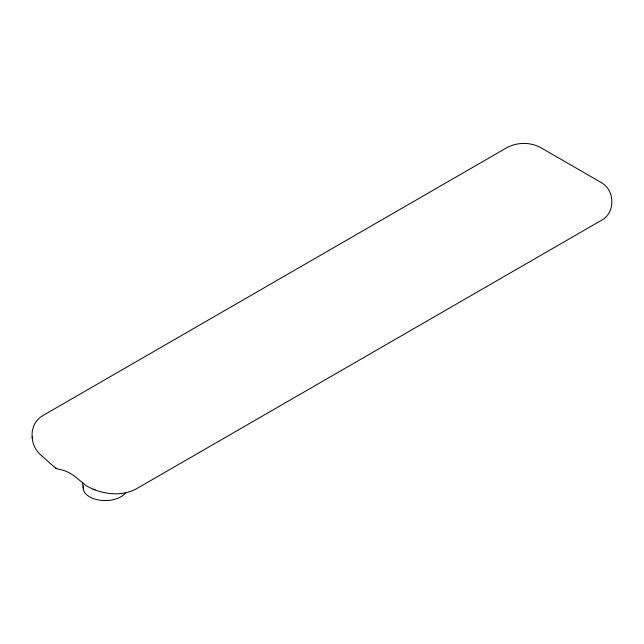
<?xml version="1.0" encoding="UTF-8"?>
<svg xmlns="http://www.w3.org/2000/svg" width="644" height="644" viewBox="0 0 644 644"><rect width="100%" height="100%" fill="white"/><g stroke="black" fill="none" stroke-linecap="round" stroke-linejoin="round"><path stroke-width="0.97" d="M55.867 467.777L56.744 468.751L62.967 470.225A42.359 24.456 60 0 1 77.715 478.742L86.111 485.705L93.026 489.231C107.073 494.769 123.672 496.194 137.164 488.369L600.627 220.787C615.809 213.647 615.406 189.545 600.627 182.204L540.855 147.693C530.479 142.01 517.212 142.01 506.836 147.693L43.373 415.275C35.34 419.582 30.888 428.904 32.345 437.864L32.232 436.809C32.224 443.805 35.686 450.446 40.838 455.05L55.98 468.47M95.143 489.649L93.026 489.231M82.569 482.243L83.197 488.136M125.459 492.861A22.017 12.711 0 0 1 99.208 500.098A22.017 12.711 0 0 1 83.438 485.987"/></g></svg>
